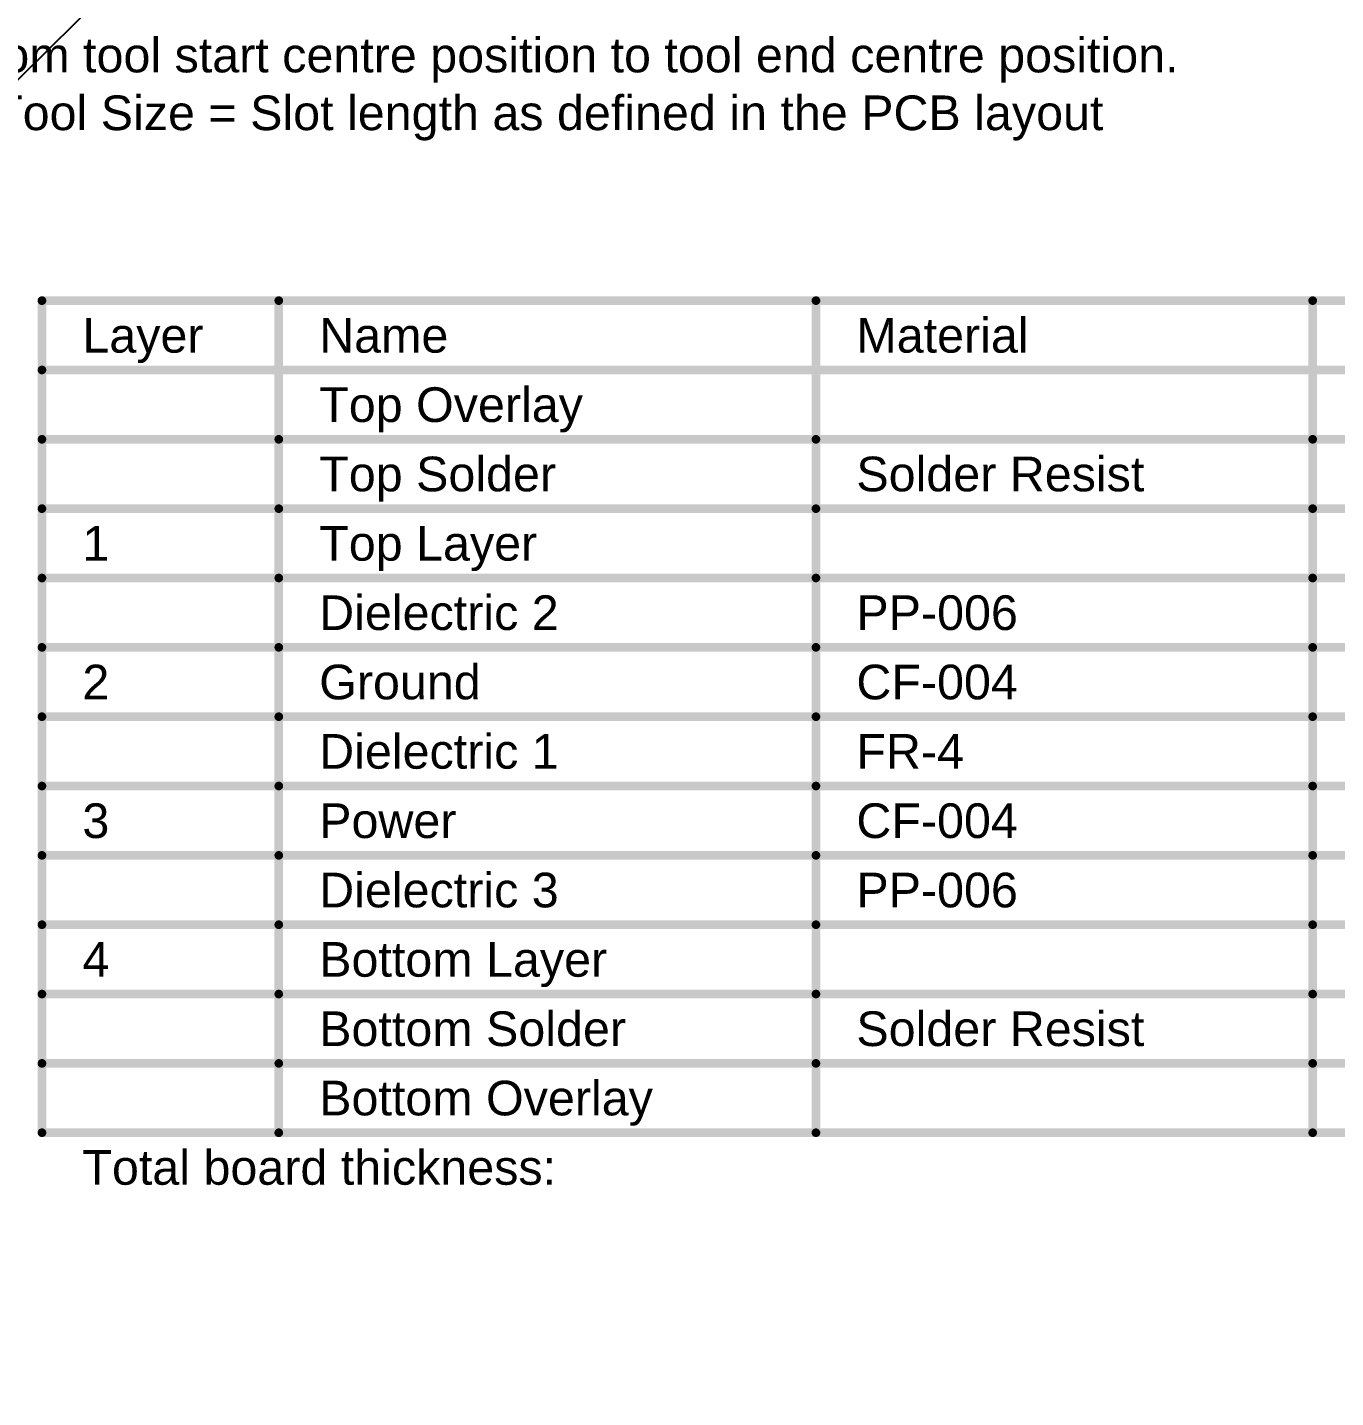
# Model space of a CAD drawing. Header units: inches. Extents: x -12 to 5357, y -8 to 5291.
# Drawn here: x 66.4 to 123.9, y 14.6 to 74.9 of the extents above; entities that cross this region are included whole.
import ezdxf

# ---------------------------------------------------------------- set-up
doc = ezdxf.new("R2010")
doc.units = ezdxf.units.IN
for name, color, linetype in [('Drill Drawing', 1, 'Continuous'), ('Fabrication', 76, 'Continuous'), ('Top Solder', 216, 'Continuous')]:
    doc.layers.add(name, color=color, linetype=linetype)
doc.styles.add('Arial', font='', dxfattribs={"height": 0.2})
doc.styles.get('Arial').set_extended_font_data('Arial')

# ---------------------------------------------------------------- blocks, each defined once
blk = doc.blocks.new('14_VSON__4_3__20')
at = {"layer": 'Top Solder'}
blk.add_line((-0.868, -2.278), (-5350.816, -5279.07), dxfattribs=at)

msp = doc.modelspace()

# ---------------------------------------------------------------- linework, layer by layer
at = {"layer": 'Fabrication'}
for points in [[(67.065, 62.865, 0.381, 0.381, 0), (182.35, 62.865, 0.381, 0.381, 0)], [(67.065, 26.289, 0.381, 0.381, 0), (67.065, 62.865, 0.381, 0.381, 0)], [(77.476, 26.289, 0.381, 0.381, 0), (77.476, 62.865, 0.381, 0.381, 0)], [(101.092, 26.289, 0.381, 0.381, 0), (101.092, 62.865, 0.381, 0.381, 0)], [(122.93, 26.289, 0.381, 0.381, 0), (122.93, 62.865, 0.381, 0.381, 0)], [(67.065, 59.817, 0.381, 0.381, 0), (182.35, 59.817, 0.381, 0.381, 0)], [(67.065, 56.769, 0.381, 0.381, 0), (77.476, 56.769, 0.381, 0.381, 0)], [(77.476, 56.769, 0.381, 0.381, 0), (101.092, 56.769, 0.381, 0.381, 0)], [(101.092, 56.769, 0.381, 0.381, 0), (122.93, 56.769, 0.381, 0.381, 0)], [(122.93, 56.769, 0.381, 0.381, 0), (139.436, 56.769, 0.381, 0.381, 0)], [(67.065, 53.721, 0.381, 0.381, 0), (77.476, 53.721, 0.381, 0.381, 0)], [(77.476, 53.721, 0.381, 0.381, 0), (101.092, 53.721, 0.381, 0.381, 0)], [(101.092, 53.721, 0.381, 0.381, 0), (122.93, 53.721, 0.381, 0.381, 0)], [(122.93, 53.721, 0.381, 0.381, 0), (139.436, 53.721, 0.381, 0.381, 0)], [(67.065, 50.673, 0.381, 0.381, 0), (77.476, 50.673, 0.381, 0.381, 0)], [(77.476, 50.673, 0.381, 0.381, 0), (101.092, 50.673, 0.381, 0.381, 0)], [(101.092, 50.673, 0.381, 0.381, 0), (122.93, 50.673, 0.381, 0.381, 0)], [(122.93, 50.673, 0.381, 0.381, 0), (139.436, 50.673, 0.381, 0.381, 0)], [(67.065, 47.625, 0.381, 0.381, 0), (77.476, 47.625, 0.381, 0.381, 0)], [(77.476, 47.625, 0.381, 0.381, 0), (101.092, 47.625, 0.381, 0.381, 0)], [(101.092, 47.625, 0.381, 0.381, 0), (122.93, 47.625, 0.381, 0.381, 0)], [(122.93, 47.625, 0.381, 0.381, 0), (139.436, 47.625, 0.381, 0.381, 0)], [(67.065, 44.577, 0.381, 0.381, 0), (77.476, 44.577, 0.381, 0.381, 0)], [(77.476, 44.577, 0.381, 0.381, 0), (101.092, 44.577, 0.381, 0.381, 0)], [(101.092, 44.577, 0.381, 0.381, 0), (122.93, 44.577, 0.381, 0.381, 0)], [(122.93, 44.577, 0.381, 0.381, 0), (139.436, 44.577, 0.381, 0.381, 0)], [(67.065, 41.529, 0.381, 0.381, 0), (77.476, 41.529, 0.381, 0.381, 0)], [(77.476, 41.529, 0.381, 0.381, 0), (101.092, 41.529, 0.381, 0.381, 0)], [(101.092, 41.529, 0.381, 0.381, 0), (122.93, 41.529, 0.381, 0.381, 0)], [(122.93, 41.529, 0.381, 0.381, 0), (139.436, 41.529, 0.381, 0.381, 0)], [(67.065, 38.481, 0.381, 0.381, 0), (77.476, 38.481, 0.381, 0.381, 0)], [(77.476, 38.481, 0.381, 0.381, 0), (101.092, 38.481, 0.381, 0.381, 0)], [(101.092, 38.481, 0.381, 0.381, 0), (122.93, 38.481, 0.381, 0.381, 0)], [(122.93, 38.481, 0.381, 0.381, 0), (139.436, 38.481, 0.381, 0.381, 0)], [(67.065, 35.433, 0.381, 0.381, 0), (77.476, 35.433, 0.381, 0.381, 0)], [(77.476, 35.433, 0.381, 0.381, 0), (101.092, 35.433, 0.381, 0.381, 0)], [(101.092, 35.433, 0.381, 0.381, 0), (122.93, 35.433, 0.381, 0.381, 0)], [(122.93, 35.433, 0.381, 0.381, 0), (139.436, 35.433, 0.381, 0.381, 0)], [(67.065, 32.385, 0.381, 0.381, 0), (77.476, 32.385, 0.381, 0.381, 0)], [(77.476, 32.385, 0.381, 0.381, 0), (101.092, 32.385, 0.381, 0.381, 0)], [(101.092, 32.385, 0.381, 0.381, 0), (122.93, 32.385, 0.381, 0.381, 0)], [(122.93, 32.385, 0.381, 0.381, 0), (139.436, 32.385, 0.381, 0.381, 0)], [(67.065, 29.337, 0.381, 0.381, 0), (77.476, 29.337, 0.381, 0.381, 0)], [(77.476, 29.337, 0.381, 0.381, 0), (101.092, 29.337, 0.381, 0.381, 0)], [(101.092, 29.337, 0.381, 0.381, 0), (122.93, 29.337, 0.381, 0.381, 0)], [(122.93, 29.337, 0.381, 0.381, 0), (139.436, 29.337, 0.381, 0.381, 0)], [(67.065, 26.289, 0.381, 0.381, 0), (77.476, 26.289, 0.381, 0.381, 0)], [(77.476, 26.289, 0.381, 0.381, 0), (101.092, 26.289, 0.381, 0.381, 0)], [(101.092, 26.289, 0.381, 0.381, 0), (122.93, 26.289, 0.381, 0.381, 0)], [(122.93, 26.289, 0.381, 0.381, 0), (139.436, 26.289, 0.381, 0.381, 0)]]:
    msp.add_lwpolyline(points, format="xyseb", dxfattribs=at)
for points in [[(66.969, 62.865, 0.191, 0.191, 1), (67.16, 62.865, 0.191, 0.191, 1)], [(66.969, 62.865, 0.191, 0.191, 1), (67.16, 62.865, 0.191, 0.191, 1)], [(77.381, 62.865, 0.191, 0.191, 1), (77.572, 62.865, 0.191, 0.191, 1)], [(100.997, 62.865, 0.191, 0.191, 1), (101.187, 62.865, 0.191, 0.191, 1)], [(122.835, 62.865, 0.191, 0.191, 1), (123.025, 62.865, 0.191, 0.191, 1)], [(66.969, 59.817, 0.191, 0.191, 1), (67.16, 59.817, 0.191, 0.191, 1)], [(66.969, 56.769, 0.191, 0.191, 1), (67.16, 56.769, 0.191, 0.191, 1)], [(77.381, 56.769, 0.191, 0.191, 1), (77.572, 56.769, 0.191, 0.191, 1)], [(77.381, 56.769, 0.191, 0.191, 1), (77.572, 56.769, 0.191, 0.191, 1)], [(100.997, 56.769, 0.191, 0.191, 1), (101.187, 56.769, 0.191, 0.191, 1)], [(100.997, 56.769, 0.191, 0.191, 1), (101.187, 56.769, 0.191, 0.191, 1)], [(122.835, 56.769, 0.191, 0.191, 1), (123.025, 56.769, 0.191, 0.191, 1)], [(122.835, 56.769, 0.191, 0.191, 1), (123.025, 56.769, 0.191, 0.191, 1)], [(66.969, 53.721, 0.191, 0.191, 1), (67.16, 53.721, 0.191, 0.191, 1)], [(77.381, 53.721, 0.191, 0.191, 1), (77.572, 53.721, 0.191, 0.191, 1)], [(77.381, 53.721, 0.191, 0.191, 1), (77.572, 53.721, 0.191, 0.191, 1)], [(100.997, 53.721, 0.191, 0.191, 1), (101.187, 53.721, 0.191, 0.191, 1)], [(100.997, 53.721, 0.191, 0.191, 1), (101.187, 53.721, 0.191, 0.191, 1)], [(122.835, 53.721, 0.191, 0.191, 1), (123.025, 53.721, 0.191, 0.191, 1)], [(122.835, 53.721, 0.191, 0.191, 1), (123.025, 53.721, 0.191, 0.191, 1)], [(66.969, 50.673, 0.191, 0.191, 1), (67.16, 50.673, 0.191, 0.191, 1)], [(77.381, 50.673, 0.191, 0.191, 1), (77.572, 50.673, 0.191, 0.191, 1)], [(77.381, 50.673, 0.191, 0.191, 1), (77.572, 50.673, 0.191, 0.191, 1)], [(100.997, 50.673, 0.191, 0.191, 1), (101.187, 50.673, 0.191, 0.191, 1)], [(100.997, 50.673, 0.191, 0.191, 1), (101.187, 50.673, 0.191, 0.191, 1)], [(122.835, 50.673, 0.191, 0.191, 1), (123.025, 50.673, 0.191, 0.191, 1)], [(122.835, 50.673, 0.191, 0.191, 1), (123.025, 50.673, 0.191, 0.191, 1)], [(66.969, 47.625, 0.191, 0.191, 1), (67.16, 47.625, 0.191, 0.191, 1)], [(77.381, 47.625, 0.191, 0.191, 1), (77.572, 47.625, 0.191, 0.191, 1)], [(77.381, 47.625, 0.191, 0.191, 1), (77.572, 47.625, 0.191, 0.191, 1)], [(100.997, 47.625, 0.191, 0.191, 1), (101.187, 47.625, 0.191, 0.191, 1)], [(100.997, 47.625, 0.191, 0.191, 1), (101.187, 47.625, 0.191, 0.191, 1)], [(122.835, 47.625, 0.191, 0.191, 1), (123.025, 47.625, 0.191, 0.191, 1)], [(122.835, 47.625, 0.191, 0.191, 1), (123.025, 47.625, 0.191, 0.191, 1)], [(66.969, 44.577, 0.191, 0.191, 1), (67.16, 44.577, 0.191, 0.191, 1)], [(77.381, 44.577, 0.191, 0.191, 1), (77.572, 44.577, 0.191, 0.191, 1)], [(77.381, 44.577, 0.191, 0.191, 1), (77.572, 44.577, 0.191, 0.191, 1)], [(100.997, 44.577, 0.191, 0.191, 1), (101.187, 44.577, 0.191, 0.191, 1)], [(100.997, 44.577, 0.191, 0.191, 1), (101.187, 44.577, 0.191, 0.191, 1)], [(122.835, 44.577, 0.191, 0.191, 1), (123.025, 44.577, 0.191, 0.191, 1)], [(122.835, 44.577, 0.191, 0.191, 1), (123.025, 44.577, 0.191, 0.191, 1)], [(66.969, 41.529, 0.191, 0.191, 1), (67.16, 41.529, 0.191, 0.191, 1)], [(77.381, 41.529, 0.191, 0.191, 1), (77.572, 41.529, 0.191, 0.191, 1)], [(77.381, 41.529, 0.191, 0.191, 1), (77.572, 41.529, 0.191, 0.191, 1)], [(100.997, 41.529, 0.191, 0.191, 1), (101.187, 41.529, 0.191, 0.191, 1)], [(100.997, 41.529, 0.191, 0.191, 1), (101.187, 41.529, 0.191, 0.191, 1)], [(122.835, 41.529, 0.191, 0.191, 1), (123.025, 41.529, 0.191, 0.191, 1)], [(122.835, 41.529, 0.191, 0.191, 1), (123.025, 41.529, 0.191, 0.191, 1)], [(66.969, 38.481, 0.191, 0.191, 1), (67.16, 38.481, 0.191, 0.191, 1)], [(77.381, 38.481, 0.191, 0.191, 1), (77.572, 38.481, 0.191, 0.191, 1)], [(77.381, 38.481, 0.191, 0.191, 1), (77.572, 38.481, 0.191, 0.191, 1)], [(100.997, 38.481, 0.191, 0.191, 1), (101.187, 38.481, 0.191, 0.191, 1)], [(100.997, 38.481, 0.191, 0.191, 1), (101.187, 38.481, 0.191, 0.191, 1)], [(122.835, 38.481, 0.191, 0.191, 1), (123.025, 38.481, 0.191, 0.191, 1)], [(122.835, 38.481, 0.191, 0.191, 1), (123.025, 38.481, 0.191, 0.191, 1)], [(66.969, 35.433, 0.191, 0.191, 1), (67.16, 35.433, 0.191, 0.191, 1)], [(77.381, 35.433, 0.191, 0.191, 1), (77.572, 35.433, 0.191, 0.191, 1)], [(77.381, 35.433, 0.191, 0.191, 1), (77.572, 35.433, 0.191, 0.191, 1)], [(100.997, 35.433, 0.191, 0.191, 1), (101.187, 35.433, 0.191, 0.191, 1)], [(100.997, 35.433, 0.191, 0.191, 1), (101.187, 35.433, 0.191, 0.191, 1)], [(122.835, 35.433, 0.191, 0.191, 1), (123.025, 35.433, 0.191, 0.191, 1)], [(122.835, 35.433, 0.191, 0.191, 1), (123.025, 35.433, 0.191, 0.191, 1)], [(66.969, 32.385, 0.191, 0.191, 1), (67.16, 32.385, 0.191, 0.191, 1)], [(77.381, 32.385, 0.191, 0.191, 1), (77.572, 32.385, 0.191, 0.191, 1)], [(77.381, 32.385, 0.191, 0.191, 1), (77.572, 32.385, 0.191, 0.191, 1)], [(100.997, 32.385, 0.191, 0.191, 1), (101.187, 32.385, 0.191, 0.191, 1)], [(100.997, 32.385, 0.191, 0.191, 1), (101.187, 32.385, 0.191, 0.191, 1)], [(122.835, 32.385, 0.191, 0.191, 1), (123.025, 32.385, 0.191, 0.191, 1)], [(122.835, 32.385, 0.191, 0.191, 1), (123.025, 32.385, 0.191, 0.191, 1)], [(66.969, 29.337, 0.191, 0.191, 1), (67.16, 29.337, 0.191, 0.191, 1)], [(77.381, 29.337, 0.191, 0.191, 1), (77.572, 29.337, 0.191, 0.191, 1)], [(77.381, 29.337, 0.191, 0.191, 1), (77.572, 29.337, 0.191, 0.191, 1)], [(100.997, 29.337, 0.191, 0.191, 1), (101.187, 29.337, 0.191, 0.191, 1)], [(100.997, 29.337, 0.191, 0.191, 1), (101.187, 29.337, 0.191, 0.191, 1)], [(122.835, 29.337, 0.191, 0.191, 1), (123.025, 29.337, 0.191, 0.191, 1)], [(122.835, 29.337, 0.191, 0.191, 1), (123.025, 29.337, 0.191, 0.191, 1)], [(66.969, 26.289, 0.191, 0.191, 1), (67.16, 26.289, 0.191, 0.191, 1)], [(66.969, 26.289, 0.191, 0.191, 1), (67.16, 26.289, 0.191, 0.191, 1)], [(77.381, 26.289, 0.191, 0.191, 1), (77.572, 26.289, 0.191, 0.191, 1)], [(77.381, 26.289, 0.191, 0.191, 1), (77.572, 26.289, 0.191, 0.191, 1)], [(77.381, 26.289, 0.191, 0.191, 1), (77.572, 26.289, 0.191, 0.191, 1)], [(100.997, 26.289, 0.191, 0.191, 1), (101.187, 26.289, 0.191, 0.191, 1)], [(100.997, 26.289, 0.191, 0.191, 1), (101.187, 26.289, 0.191, 0.191, 1)], [(100.997, 26.289, 0.191, 0.191, 1), (101.187, 26.289, 0.191, 0.191, 1)], [(122.835, 26.289, 0.191, 0.191, 1), (123.025, 26.289, 0.191, 0.191, 1)], [(122.835, 26.289, 0.191, 0.191, 1), (123.025, 26.289, 0.191, 0.191, 1)], [(122.835, 26.289, 0.191, 0.191, 1), (123.025, 26.289, 0.191, 0.191, 1)]]:
    msp.add_lwpolyline(points, format="xyseb", close=True, dxfattribs=at)

# ---------------------------------------------------------------- block references
at = {"rotation": 180}
msp.add_blockref('14_VSON__4_3__20', (6.397, 12.368), dxfattribs=at)

# ---------------------------------------------------------------- texts
at = {"layer": 'Drill Drawing', "style": 'Arial'}
for s, p in [('= Calculated from tool start centre position to tool end centre position.', (51.539, 72.899)), (' = Routed Path Length + Tool Size = Slot length as defined in the PCB layout', (41.128, 70.359))]:
    msp.add_text(s, height=1.524, dxfattribs=at).set_placement(p)
at = {"layer": 'Fabrication', "style": 'Arial'}
for s, p in [('Layer', (68.843, 60.579)), ('Name', (79.254, 60.579)), ('Material', (102.87, 60.579)), ('Top Overlay', (79.254, 57.531)), ('Top Solder', (79.254, 54.483)), ('Solder Resist', (102.87, 54.483)), ('1', (68.843, 51.435)), ('Top Layer', (79.254, 51.435)), ('Dielectric 2', (79.254, 48.387)), ('PP-006', (102.87, 48.387)), ('2', (68.843, 45.339)), ('Ground', (79.254, 45.339)), ('CF-004', (102.87, 45.339)), ('Dielectric 1', (79.254, 42.291)), ('FR-4', (102.87, 42.291)), ('3', (68.843, 39.243)), ('Power', (79.254, 39.243)), ('CF-004', (102.87, 39.243)), ('Dielectric 3', (79.254, 36.195)), ('PP-006', (102.87, 36.195)), ('4', (68.843, 33.147)), ('Bottom Layer', (79.254, 33.147)), ('Bottom Solder', (79.254, 30.099)), ('Solder Resist', (102.87, 30.099)), ('Bottom Overlay', (79.254, 27.051)), ('Total board thickness:', (68.843, 24.003))]:
    msp.add_text(s, height=1.524, dxfattribs=at).set_placement(p)

doc.saveas('drawing.dxf')
